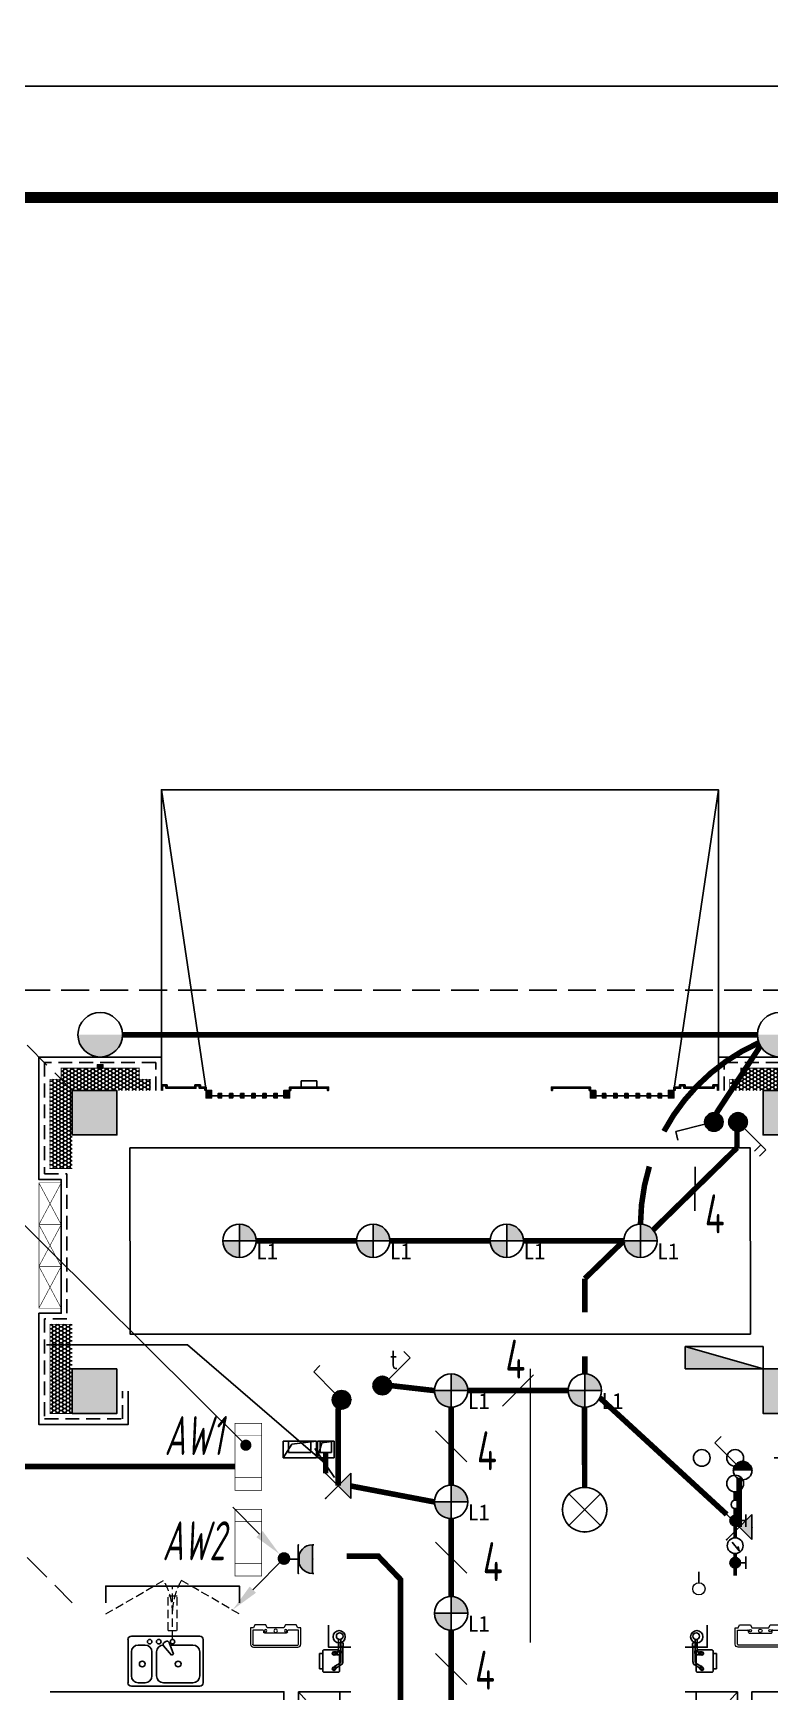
# Model space of a CAD drawing. Extents: x 2803505 to 5851001, y -1372902 to 24339.
# Drawn here: x 2855955 to 2862567, y -881872 to -866979 of the extents above; entities that cross this region are included whole.
import ezdxf
from ezdxf.enums import TextEntityAlignment as Align
from ezdxf.xclip import XClip

# ---------------------------------------------------------------- set-up
doc = ezdxf.new("R2010")
doc.units = 0
doc.header["$LTSCALE"] = 1000
doc.header["$MEASUREMENT"] = 0
doc.header["$XCLIPFRAME"] = 2
for name, pattern in [('DASH', [0.35, 0.25, -0.1]), ('DOTE', [2.42, 2, -0.2, 0.02, -0.2]), ('HIDDEN', [0.375, 0.25, -0.125])]:
    doc.linetypes.add(name, pattern=pattern)
doc.layers.get('0').update_dxf_attribs({"linetype": 'CONTINUOUS'})
for name, color, linetype in [('!!电气', 1, 'CONTINUOUS'), ('A-EQPM-MECH', 191, 'CONTINUOUS'), ('A-标注', 1, 'CONTINUOUS'), ('AH-FURNITURE', 1, 'CONTINUOUS'), ('DIM-照明', 7, 'CONTINUOUS'), ('E-天花灯具', 92, 'CONTINUOUS'), ('E-天花辅助2', 54, 'CONTINUOUS'), ('EQUIP-插座', 3, 'CONTINUOUS'), ('EQUIP-照明', 3, 'CONTINUOUS'), ('EQUIP_消火栓', 7, 'CONTINUOUS'), ('IP-bath&kitchen-JOHNSON', 4, 'CONTINUOUS'), ('LVTRY', 252, 'CONTINUOUS'), ('LWIRE', 4, 'CONTINUOUS'), ('TEL_TEXT', 7, 'CONTINUOUS'), ('VPIPE-中水', 122, 'CONTINUOUS'), ('VPIPE-凝结', 150, 'CONTINUOUS'), ('VPIPE-消防', 1, 'TG_X'), ('VPIPE-给水', 3, 'TG_J'), ('WIRE-动力', 7, 'CONTINUOUS'), ('WIRE-照明', 2, 'CONTINUOUS'), ('修改标示', 212, 'CONTINUOUS'), ('卫生间', 6, 'CONTINUOUS'), ('建筑-排气道', 252, 'CONTINUOUS'), ('污水', 3, 'CONTINUOUS'), ('看线', 185, 'CONTINUOUS'), ('立面', 73, 'CONTINUOUS'), ('立面-看线', 251, 'CONTINUOUS'), ('给水', 4, 'CONTINUOUS'), ('设备', 253, 'CONTINUOUS'), ('铝合金', 144, 'CONTINUOUS')]:
    doc.layers.add(name, color=color, linetype=linetype)
for name, color, linetype, lineweight in [('DOTE', 19, 'DOTE', 9), ('PUB_HATCH', 8, 'CONTINUOUS', 9), ('STAIR', 252, 'CONTINUOUS', 20), ('VPIPE-废水', 31, 'TG_F', 18), ('WINDOW', 146, 'CONTINUOUS', 20), ('图框', 147, 'CONTINUOUS', 20), ('平面-空调室内机', 176, 'CONTINUOUS', 9), ('平面-空调预留孔', 252, 'CONTINUOUS', 15), ('立面-洞口示意', 252, 'CONTINUOUS', 13)]:
    doc.layers.add(name, color=color, linetype=linetype, lineweight=lineweight)
doc.styles.add('_TEL_DIM', font='SIMPLEX', dxfattribs={"width": 0.8, "height": 3.5, "bigfont": 'HZTXT'})
doc.styles.add('DIM_FONT', font='SIMPLEX', dxfattribs={"width": 0.7, "bigfont": 'GBCBIG'})
doc.styles.add('HZTXT', font='gbeitc.shx', dxfattribs={"width": 0.8, "height": 400, "bigfont": 'hztxt.shx'})
doc.styles.get("Standard").update_dxf_attribs({"font": 'gbenor.shx', "bigfont": 'gbcbig.shx'})
doc.styles.add('TG_LINETYPE', font='SIMPLEX', dxfattribs={"width": 0.8, "height": 3, "bigfont": 'HZTXT'})
doc.styles.add('黑体', font='simhei.ttf')
doc.linetypes.add('LED', pattern='A,0.5,-0.2,["LED",Standard,S=0.2,R=0,X=-0.2,Y=-0.1],-0.2', length=0.9)
doc.linetypes.add('TG_F', pattern='A,2,-0.3,["F",TG_LINETYPE,S=0.1,R=0,X=-0.23,Y=-0.15],0', length=2.3)
doc.linetypes.add('TG_J', pattern='A,2,-0.22,["J",TG_LINETYPE,S=0.1,R=0,X=-0.18,Y=-0.15],0', length=2.22)
doc.linetypes.add('TG_X', pattern='A,4,-0.3,["X",TG_LINETYPE,S=0.1,R=0,X=-0.23,Y=-0.15],0', length=4.3)
pattern_1 = [(45, (-879750.0308, -780835.0008), (-2.24506403, 2.24506403), [])]
pattern_2 = [(45, (-691492.517, -939480.5144), (-2.24506403, 2.24506403), [])]
pattern_3 = [(45, (-691392.517, -939480.5153), (-2.24506403, 2.24506403), [])]
pattern_4 = [(45, (-691292.517, -939480.5162), (-2.24506403, 2.24506403), [])]
pattern_5 = [(45, (-691192.517, -939480.517), (-2.24506403, 2.24506403), [])]
pattern_6 = [(45, (-691092.517, -939480.518), (-2.24506403, 2.24506403), [])]
pattern_7 = [(45, (-690992.517, -939480.519), (-2.24506403, 2.24506403), [])]
pattern_8 = [(45, (-691602.5177, -939480.5138), (-2.24506403, 2.24506403), [])]
pattern_9 = [(45, (-690902.5144, -939480.51), (-2.24506403, 2.24506403), [])]
pattern_10 = [(0, (-420517.216, -516416.725), (30.95625, 17.872595), [20.6375, -41.275]), (120, (-420517.216, -516416.725), (-30.9562463, 17.8726014), [20.6375, -41.275]), (60, (-420517.216, -516416.725), (3.7e-06, 35.7451964), [-41.275, 20.6375])]
pattern_11 = [(45, (-691542.282, -939480.3315), (-2.24506403, 2.24506403), [])]

# ---------------------------------------------------------------- blocks, each defined once
blk = doc.blocks.new('A$C74D73064')
at = {"layer": 'DOTE', "color": 252}
blk.add_line((-345, 93137), (-345, 8149), dxfattribs=at)
blk = doc.blocks.new('A$C24015597')
ref = blk.add_blockref('A$C74D73064', (24686, -33858))
XClip(ref).set_block_clipping_path([(-14883.2465648082, 50822.2568892687), (39116.7403027331, 70322.2568880918)])
blk = doc.blocks.new('rtyg7uyhg')
at = {"layer": 'LVTRY'}
for p, q in [((193590, 45458), (193590, 45069)), ((194235, 45489), (193621, 45489)), ((193896, 45430), (193858, 45326)), ((193926, 45440), (193940, 45432)), ((194265, 45069), (194265, 45458)), ((193621, 45131), (193621, 45346)), ((193682, 45407), (193888, 45407)), ((193858, 45326), (193875, 45316)), ((193875, 45316), (193946, 45401)), ((194010, 45346), (194010, 45131)), ((194051, 45131), (194051, 45346)), ((194112, 45407), (194173, 45407)), ((194235, 45346), (194235, 45131)), ((193621, 45039), (194235, 45039)), ((193948, 45069), (193682, 45069)), ((194173, 45069), (194112, 45069))]:
    blk.add_line(p, q, dxfattribs=at)
for centre, radius in [((193866, 45438), 20.5), ((193989, 45438), 20.5), ((194071, 45438), 20.5), ((193815, 45238), 25.6), ((194137, 45238), 25.6)]:
    blk.add_circle(centre, radius, dxfattribs=at)
for centre, radius, start, end in [((193621, 45458), 30.7, 90, 180), ((193916, 45423), 20.5, 60, 159.4623), ((193930, 45414), 20.5, 320.5377, 60), ((194235, 45458), 30.7, 360, 90), ((193682, 45346), 61.4, 90, 180), ((193948, 45346), 61.4, 360, 90), ((194112, 45346), 61.4, 90, 180), ((194173, 45346), 61.4, 360, 90), ((193682, 45131), 61.4, 180, 270), ((193948, 45131), 61.4, 270, 360), ((194112, 45131), 61.4, 180, 270), ((194173, 45131), 61.4, 270, 360), ((193621, 45069), 30.7, 180, 270), ((194235, 45069), 30.7, 270, 360)]:
    blk.add_arc(centre, radius, start, end, dxfattribs=at)
at = {"layer": 'LVTRY', "style": 'DIM_FONT', "width": 0.8, "flags": 9}
for tag in ['YSIZE', 'XSIZE']:
    blk.add_attdef(tag, (193928, 45488), '', height=0.5, rotation=90, dxfattribs=at)
blk = doc.blocks.new('A$C60D053AF')
at = {"layer": 'AH-FURNITURE', "color": 8}
for p, q in [((233, -90), (128, -90)), ((233, -110), (128, -110)), ((193, -71), (328, -71)), ((193, -91), (328, -91)), ((245, -129), (245, -122)), ((265, -129), (265, -122)), ((342, -97), (370, -143)), ((356, -83), (384, -129)), ((255, -281), (255, -251)), ((255, -281), (393, -281)), ((393, -281), (393, -251))]:
    blk.add_line(p, q, dxfattribs=at)
for points in [[(170, -68, 1), (170, -94), (193, -94), (193, -68)], [(234, -251), (414, -251, 0.414214), (424, -241), (424, -111, 0.414214), (414, -101), (234, -101, 0.414214), (224, -111), (224, -241, 0.414214)], [(268, -122), (268, -107, 0.414214), (248, -87), (233, -87), (233, -113), (242, -113), (242, -122)], [(242, -152, 1), (268, -152), (268, -129), (242, -129)], [(384, -161, 1), (402, -143), (386, -127), (368, -145)]]:
    blk.add_lwpolyline(points, format="xyb", close=True, dxfattribs=at)
for centre, radius in [((100, -100), 30), ((255, -152), 15), ((255, -152), 10), ((393, -152), 15), ((393, -152), 10)]:
    blk.add_circle(centre, radius, dxfattribs=at)
for radius in [40, 20]:
    blk.add_arc((328, -111), radius, 45, 90, dxfattribs=at)
blk = doc.blocks.new('A-Kitchen-7')
at = {"layer": 'LVTRY'}
for p, q in [((-519, 780), (-7, 834)), ((-515, 756), (-519, 780)), ((-4, 811), (-515, 756)), ((515, 756), (-515, 756)), ((-515, 756), (-515, 40)), ((-486, 761), (-485, 756)), ((-29, 767), (-112, 756)), ((-29, 767), (-35, 806)), ((-7, 834), (-4, 811)), ((515, 780), (0, 780)), ((0, 756), (0, 780)), ((515, 756), (515, 780)), ((515, 40), (515, 756)), ((-515, 40), (515, 40))]:
    blk.add_line(p, q, dxfattribs=at)
blk.add_lwpolyline([(-469, 40), (-469, 0), (469, 0), (469, 40)], close=True, dxfattribs=at)
blk = doc.blocks.new('FRSDFDGDGDRGDR')
at = {"layer": '平面-空调预留孔', "color": 252}
for p, q in [((699612, 775044), (699612, 775441)), ((699619, 775448), (699746, 775448)), ((699746, 775448), (699746, 775355)), ((699720, 775342), (699720, 775143)), ((699727, 775349), (699740, 775349)), ((699727, 775136), (699740, 775136)), ((699746, 775130), (699746, 775037)), ((699746, 775037), (699619, 775037))]:
    blk.add_line(p, q, dxfattribs=at)
blk.add_lwpolyline([(699766, 775167), (699793, 775154), (699793, 775057), (699766, 775044), (699766, 775018), (699619, 775018, -0.414214), (699593, 775044), (699593, 775441, -0.414214), (699619, 775468), (699766, 775468), (699766, 775441), (699793, 775428), (699793, 775332), (699766, 775318)], format="xyb", close=True, dxfattribs=at)
for centre, radius in [((699740, 775243), 15.8), ((699740, 775332), 10.6), ((699740, 775154), 10.6)]:
    blk.add_circle(centre, radius, dxfattribs=at)
for centre, start, end in [((699619, 775441), 90, 180), ((699740, 775355), 270, 360), ((699727, 775342), 90, 180), ((699727, 775143), 180, 270), ((699740, 775130), 0, 90), ((699619, 775044), 180, 270)]:
    blk.add_arc(centre, 6.6, start, end, dxfattribs=at)
blk = doc.blocks.new('*U153')
h = blk.add_hatch(color=5)
h.set_gradient(color1=(0, 0, 255), rotation=180, tint=1)
h.paths.add_polyline_path([(0, 0), (-6.35, -6.35), (-6.35, -2.159), (-15, -2.159), (-15, 2.159), (-6.35, 2.159), (-6.35, 6.35)])
at = {"color": 0, "linetype": 'Continuous'}
blk.add_lwpolyline([(0, 0), (-6.35, -6.35), (-6.35, -2.159), (-15, -2.159), (-15, 2.159), (-6.35, 2.159), (-6.35, 6.35)], close=True, dxfattribs=at)
blk = doc.blocks.new('GDGDRGDRGRD')
at = {"layer": 'PUB_HATCH'}
blk.add_hatch(color=252, dxfattribs=at).paths.add_polyline_path([(430320, 370174), (430320, 370444), (430180, 370444), (430180, 370429), (430285, 370429), (430305, 370409), (430305, 370209), (430285, 370189), (429965, 370189), (429945, 370209), (429945, 370409), (429965, 370429), (430070, 370429), (430070, 370444), (429930, 370444), (429930, 370174)])
at = {"layer": 'LVTRY', "color": 251}
for p, q in [((430081, 371515), (429865, 371758)), ((430335, 371758), (429865, 371758)), ((429865, 371758), (429865, 370858)), ((430235, 370858), (430235, 371758)), ((430335, 371515), (430081, 371515)), ((430081, 371515), (430081, 371100)), ((429865, 370858), (430081, 371100)), ((430081, 371100), (430335, 371100)), ((429865, 370858), (430335, 370858))]:
    blk.add_line(p, q, dxfattribs=at)
at = {"layer": 'LVTRY'}
for p, q in [((429915, 370948), (429915, 371668)), ((429925, 371678), (430325, 371678)), ((429995, 371628), (429995, 371418)), ((430000, 371628), (430000, 371418)), ((430290, 371638), (430005, 371638)), ((430290, 371633), (430005, 371633)), ((430045, 371658), (430045, 371568)), ((430050, 371658), (430045, 371658)), ((430050, 371568), (430050, 371658)), ((430195, 371418), (430195, 371628)), ((430200, 371418), (430200, 371628)), ((430235, 371668), (430235, 370948)), ((429975, 371526), (430102, 371526)), ((429975, 371521), (429975, 371526)), ((430102, 371521), (429975, 371521)), ((430045, 371568), (430050, 371568)), ((430045, 371388), (430045, 371478)), ((430045, 371478), (430050, 371478)), ((430050, 371478), (430050, 371388)), ((430220, 371526), (430092, 371526)), ((430092, 371526), (430092, 371521)), ((430092, 371521), (430220, 371521)), ((430102, 371526), (430102, 371521)), ((430220, 371521), (430220, 371526)), ((430235, 371100), (430235, 371515)), ((429935, 371358), (429974, 371358)), ((429955, 371339), (429955, 371378)), ((430005, 371413), (430290, 371413)), ((430005, 371408), (430290, 371408)), ((430050, 371388), (430045, 371388)), ((429935, 371258), (429974, 371258)), ((429955, 371239), (429955, 371278)), ((429995, 370988), (429995, 371198)), ((430000, 370988), (430000, 371198)), ((430005, 371208), (430290, 371208)), ((430005, 371203), (430290, 371203)), ((430045, 371228), (430045, 371138)), ((430050, 371228), (430045, 371228)), ((430050, 371138), (430050, 371228)), ((430195, 371198), (430195, 370988)), ((430200, 371198), (430200, 370988)), ((430102, 371096), (429975, 371096)), ((429975, 371096), (429975, 371091)), ((429975, 371091), (430102, 371091)), ((430045, 371138), (430050, 371138)), ((430045, 370958), (430045, 371048)), ((430045, 371048), (430050, 371048)), ((430050, 371048), (430050, 370958)), ((430092, 371091), (430092, 371096)), ((430092, 371096), (430220, 371096)), ((430220, 371091), (430092, 371091)), ((430102, 371091), (430102, 371096)), ((430220, 371096), (430220, 371091)), ((430325, 370938), (429925, 370938)), ((430290, 370983), (430005, 370983)), ((430290, 370978), (430005, 370978)), ((430050, 370958), (430045, 370958))]:
    blk.add_line(p, q, dxfattribs=at)
at = {"layer": 'LVTRY', "color": 252}
for p, q in [((430070, 370429), (430070, 370444)), ((430180, 370429), (430180, 370444))]:
    blk.add_line(p, q, dxfattribs=at)
at = {"layer": 'LVTRY'}
blk.add_lwpolyline([(429609, 370758), (429735, 370758), (429735, 371758), (427635, 371758)], dxfattribs=at)
at = {"layer": 'LVTRY', "color": 252}
for points in [[(430335, 370159), (429915, 370159), (429915, 370459), (430335, 370459)], [(430320, 370174), (429930, 370174), (429930, 370444), (430320, 370444)], [(429965, 370429), (430285, 370429), (430305, 370409), (430305, 370209), (430285, 370189), (429965, 370189), (429945, 370209), (429945, 370409), (429965, 370429)]]:
    blk.add_lwpolyline(points, close=True, dxfattribs=at)
at = {"layer": 'LVTRY'}
for centre, radius in [((430147, 371523), 29.7), ((430147, 371523), 11.7), ((429955, 371358), 17), ((429955, 371258), 17), ((430147, 371093), 29.7), ((430147, 371093), 11.7)]:
    blk.add_circle(centre, radius, dxfattribs=at)
for centre, radius, start, end in [((429925, 371668), 10, 90, 180), ((430005, 371628), 10, 90, 180), ((430005, 371628), 5, 90, 180), ((430190, 371628), 10, 0, 90), ((430190, 371628), 5, 0, 90), ((430225, 371668), 10, 0, 90), ((430047, 371523), 56.7, 2.2742, 87.7258), ((430047, 371523), 52.2, 2.4704, 87.5296), ((430047, 371523), 56.7, 272.2742, 357.7258), ((430047, 371523), 52.2, 272.4704, 357.5296), ((430147, 371523), 56.7, 92.2742, 177.7258), ((430147, 371523), 56.7, 182.2742, 267.7258), ((430147, 371523), 52.2, 92.4704, 177.5296), ((430147, 371523), 52.2, 182.4704, 267.5296), ((430005, 371418), 10, 180, 270), ((430005, 371418), 5, 180, 270), ((430190, 371418), 5, 270, 0), ((430190, 371418), 10, 270, 0), ((430005, 371198), 10, 90, 180), ((430005, 371198), 5, 90, 180), ((430047, 371093), 56.7, 2.2742, 87.7258), ((430047, 371093), 52.2, 2.4704, 87.5296), ((430147, 371093), 56.7, 92.2742, 177.7258), ((430147, 371093), 52.2, 92.4704, 177.5296), ((430190, 371198), 10, 0, 90), ((430190, 371198), 5, 0, 90), ((430047, 371093), 56.7, 272.2742, 357.7258), ((430047, 371093), 52.2, 272.4704, 357.5296), ((430147, 371093), 56.7, 182.2742, 267.7258), ((430147, 371093), 52.2, 182.4704, 267.5296), ((429925, 370948), 10, 180, 270), ((430005, 370988), 10, 180, 270), ((430005, 370988), 5, 180, 270), ((430190, 370988), 5, 270, 0), ((430190, 370988), 10, 270, 0), ((430225, 370948), 10, 270, 0)]:
    blk.add_arc(centre, radius, start, end, dxfattribs=at)
at = {"layer": '立面-洞口示意', "color": 252}
blk.add_lwpolyline([(430335, 370159), (430071, 370253), (429915, 370459)], dxfattribs=at)
at = {"xscale": -1, "rotation": 270}
blk.add_blockref('FRSDFDGDGDRGDR', (-345583, -327434), dxfattribs=at)
at = {"xscale": -1}
blk.add_blockref('rtyg7uyhg', (622600, 326770), dxfattribs=at)
at = {"rotation": 270}
blk.add_blockref('A$C60D053AF', (430335, 372358), dxfattribs=at)
at = {"layer": 'LVTRY', "color": 1, "extrusion": (0, 0, -1), "xscale": -0.7999999999883585, "yscale": 0.7999999999883585, "zscale": -0.7999999999883585}
blk.add_blockref('A-Kitchen-7', (-429197, 370159), dxfattribs=at)
at = {"layer": '建筑-排气道', "xscale": -5, "yscale": 5, "zscale": 5, "rotation": 90}
blk.add_blockref('*U153', (430135, 370491), dxfattribs=at)
blk = doc.blocks.new('A$C2705576B')
at = {"layer": '给水'}
h = blk.add_hatch(color=252, dxfattribs=at)
edge = h.paths.add_edge_path()
edge.add_arc((417, -1741), 47.2, 0, 360)
h = blk.add_hatch(color=252, dxfattribs=at)
edge = h.paths.add_edge_path()
edge.add_arc((795, -1741), 47.2, 0, 360)
at = {"layer": '给水', "color": 252}
for p, q in [((363, -1645), (472, -1645)), ((417, -1741), (417, -1645)), ((601, -1768), (525, -1704)), ((525, -1704), (564, -1715)), ((740, -1645), (849, -1645)), ((795, -1741), (795, -1645))]:
    blk.add_line(p, q, dxfattribs=at)
at = {"layer": '给水', "color": 252, "const_width": 35.4}
for points in [[(499, -1741), (302, -1741)], [(903, -1741), (641, -1741)], [(1053, -1741), (978, -1741)]]:
    blk.add_lwpolyline(points, dxfattribs=at)
at = {"layer": '给水', "color": 252}
for centre, radius in [((417, -1741), 47.2), ((570, -1741), 70.8), ((795, -1741), 47.2), ((941, -1741), 37.5)]:
    blk.add_circle(centre, radius, dxfattribs=at)
blk = doc.blocks.new('dongkong')
at = {"layer": '平面-空调预留孔', "color": 8, "linetype": 'HIDDEN', "ltscale": 0.3}
for p, q in [((-603796, 210900), (-603796, 210431)), ((-603836, 210821), (-603836, 210511)), ((-603836, 210821), (-603756, 210821)), ((-603756, 210821), (-603756, 210511))]:
    blk.add_line(p, q, dxfattribs=at)
blk.add_lwpolyline([(-603756, 210511), (-603836, 210511)], dxfattribs=at)
blk = doc.blocks.new('A$C1F074C3D')
at = {"layer": 'STAIR', "color": 252}
blk.add_line((-1190, 4160), (-1190, 1703), dxfattribs=at)
blk = doc.blocks.new('$TwtSys$00000434')
at = {"color": 252}
for p, q in [((-0.5, 0.5), (-0.5, -0.5)), ((-0.5, -0.5), (0.5, 0.5)), ((0.5, 0.5), (-0.5, 0.5)), ((0.5, -0.5), (0.5, 0.5)), ((-0.5, -0.5), (0.5, -0.5))]:
    blk.add_line(p, q, dxfattribs=at)
blk.add_solid([(0.5, -0.5), (0.5, 0.5), (-0.5, -0.5)], dxfattribs=at)
blk = doc.blocks.new('A$C028C60F5')
at = {"color": 252}
blk.add_lwpolyline([(400, 0), (0, 0), (0, -400), (400, -400)], close=True, dxfattribs=at)
at = {"layer": 'PUB_HATCH', "color": 252}
blk.add_solid([(0, -400), (400, -400), (0, 0), (400, 0)], dxfattribs=at)
blk = doc.blocks.new('A$C7D502F78')
at = {"layer": '修改标示', "ltscale": 2}
blk.add_lwpolyline([(-151, 197), (-11, 197), (-11, 142), (-151, 142)], close=True, dxfattribs=at)
blk = doc.blocks.new('A$C148B7D8E')
at = {"layer": '卫生间', "color": 252, "linetype": 'DASH'}
for p, q in [((7700, 15400), (8600, 14500)), ((7700, 10800), (8600, 9900))]:
    blk.add_line(p, q, dxfattribs=at)
blk.add_lwpolyline([(16100, 14000), (16100, 15400), (7700, 15400), (7700, 10800), (7300, 10800), (7300, 10000), (900, 10000), (900, 9000), (-900, 9000), (-900, -900), (1750, -900), (1750, -2100), (23450, -2100), (23450, -900), (25100, -900)], dxfattribs=at)
blk = doc.blocks.new('A$C3EFA6995')
for p in [(9700, 100), (9700, -2400), (15900, -2400)]:
    blk.add_blockref('A$C028C60F5', p)
at = {"xscale": -1}
blk.add_blockref('A$C028C60F5', (16300, 100), dxfattribs=at)
blk = doc.blocks.new('A$C66B635E3')
at = {"layer": '立面'}
h = blk.add_hatch(dxfattribs=at)
h.set_pattern_fill('ANSI31', color=252, scale=2)
h.set_pattern_definition([(45, (-879550.0308, -779765.5013), (-2.24506403, 2.24506403), [])])
h.paths.add_polyline_path([(8725, 15800), (8775, 15800), (8775, 15830), (8725, 15830)])
h = blk.add_hatch(dxfattribs=at)
h.set_pattern_fill('ANSI31', color=252, scale=2)
h.set_pattern_definition(pattern_11)
h.paths.add_polyline_path([(9300, 15600), (9700, 15600), (9700, 15630), (9650, 15630), (9650, 15650), (9600, 15650), (9600, 15630), (9350, 15630), (9350, 15650), (9300, 15650)])
h.paths.add_polyline_path([(9310, 15600), (9690, 15600), (9690, 15620), (9640, 15620), (9640, 15640), (9610, 15640), (9610, 15620), (9340, 15620), (9340, 15640), (9310, 15640)])
h = blk.add_hatch(dxfattribs=at)
h.set_pattern_fill('ANSI31', color=252, scale=2)
h.set_pattern_definition(pattern_11)
h.paths.add_polyline_path([(14300, 15600), (13900, 15600), (13900, 15630), (13950, 15630), (13950, 15650), (14000, 15650), (14000, 15630), (14250, 15630), (14250, 15650), (14300, 15650)])
h.paths.add_polyline_path([(14290, 15600), (13910, 15600), (13910, 15620), (13960, 15620), (13960, 15640), (13990, 15640), (13990, 15620), (14260, 15620), (14260, 15640), (14290, 15640)])
h = blk.add_hatch(dxfattribs=at)
h.set_pattern_fill('ANSI31', color=252, scale=2)
h.set_pattern_definition(pattern_8)
h.paths.add_polyline_path([(9700, 15600), (9750, 15600), (9750, 15533), (9700, 15533)])
h = blk.add_hatch(dxfattribs=at)
h.set_pattern_fill('ANSI31', color=252, scale=2)
h.set_pattern_definition(pattern_2)
h.paths.add_polyline_path([(9810, 15573), (9840, 15573), (9840, 15533), (9810, 15533)])
h = blk.add_hatch(dxfattribs=at)
h.set_pattern_fill('ANSI31', color=252, scale=2)
h.set_pattern_definition(pattern_3)
h.paths.add_polyline_path([(9910, 15573), (9940, 15573), (9940, 15533), (9910, 15533)])
h = blk.add_hatch(dxfattribs=at)
h.set_pattern_fill('ANSI31', color=252, scale=2)
h.set_pattern_definition(pattern_4)
h.paths.add_polyline_path([(10010, 15573), (10040, 15573), (10040, 15533), (10010, 15533)])
h = blk.add_hatch(dxfattribs=at)
h.set_pattern_fill('ANSI31', color=252, scale=2)
h.set_pattern_definition(pattern_5)
h.paths.add_polyline_path([(10110, 15573), (10140, 15573), (10140, 15533), (10110, 15533)])
h = blk.add_hatch(dxfattribs=at)
h.set_pattern_fill('ANSI31', color=252, scale=2)
h.set_pattern_definition(pattern_6)
h.paths.add_polyline_path([(10210, 15573), (10240, 15573), (10240, 15533), (10210, 15533)])
h = blk.add_hatch(dxfattribs=at)
h.set_pattern_fill('ANSI31', color=252, scale=2)
h.set_pattern_definition(pattern_7)
h.paths.add_polyline_path([(10310, 15573), (10340, 15573), (10340, 15533), (10310, 15533)])
h = blk.add_hatch(dxfattribs=at)
h.set_pattern_fill('ANSI31', color=252, scale=2)
h.set_pattern_definition(pattern_9)
h.paths.add_polyline_path([(10400, 15600), (10450, 15600), (10450, 15533), (10400, 15533)])
h = blk.add_hatch(dxfattribs=at)
h.set_pattern_fill('ANSI31', color=252, scale=2)
h.set_pattern_definition(pattern_1)
edge = h.paths.add_edge_path()
edge.add_line((10450, 15600), (10460, 15600))
edge.add_line((10460, 15600), (10460, 15620))
edge.add_line((10460, 15620), (10790, 15620))
edge.add_line((10790, 15620), (10790, 15600))
edge.add_line((10790, 15600), (10800, 15600))
edge.add_line((10800, 15600), (10800, 15630))
edge.add_line((10800, 15630), (10450, 15630))
edge.add_line((10450, 15630), (10450, 15600))
h = blk.add_hatch(dxfattribs=at)
h.set_pattern_fill('ANSI31', color=252, scale=2)
h.set_pattern_definition(pattern_1)
edge = h.paths.add_edge_path()
edge.add_line((13150, 15600), (13140, 15600))
edge.add_line((13140, 15600), (13140, 15620))
edge.add_line((13140, 15620), (12810, 15620))
edge.add_line((12810, 15620), (12810, 15600))
edge.add_line((12810, 15600), (12800, 15600))
edge.add_line((12800, 15600), (12800, 15630))
edge.add_line((12800, 15630), (13150, 15630))
edge.add_line((13150, 15630), (13150, 15600))
h = blk.add_hatch(dxfattribs=at)
h.set_pattern_fill('ANSI31', color=252, scale=2)
h.set_pattern_definition(pattern_9)
h.paths.add_polyline_path([(13200, 15600), (13150, 15600), (13150, 15533), (13200, 15533)])
h = blk.add_hatch(dxfattribs=at)
h.set_pattern_fill('ANSI31', color=252, scale=2)
h.set_pattern_definition(pattern_7)
h.paths.add_polyline_path([(13290, 15573), (13260, 15573), (13260, 15533), (13290, 15533)])
h = blk.add_hatch(dxfattribs=at)
h.set_pattern_fill('ANSI31', color=252, scale=2)
h.set_pattern_definition(pattern_6)
h.paths.add_polyline_path([(13390, 15573), (13360, 15573), (13360, 15533), (13390, 15533)])
h = blk.add_hatch(dxfattribs=at)
h.set_pattern_fill('ANSI31', color=252, scale=2)
h.set_pattern_definition(pattern_5)
h.paths.add_polyline_path([(13490, 15573), (13460, 15573), (13460, 15533), (13490, 15533)])
h = blk.add_hatch(dxfattribs=at)
h.set_pattern_fill('ANSI31', color=252, scale=2)
h.set_pattern_definition(pattern_4)
h.paths.add_polyline_path([(13590, 15573), (13560, 15573), (13560, 15533), (13590, 15533)])
h = blk.add_hatch(dxfattribs=at)
h.set_pattern_fill('ANSI31', color=252, scale=2)
h.set_pattern_definition(pattern_3)
h.paths.add_polyline_path([(13690, 15573), (13660, 15573), (13660, 15533), (13690, 15533)])
h = blk.add_hatch(dxfattribs=at)
h.set_pattern_fill('ANSI31', color=252, scale=2)
h.set_pattern_definition(pattern_2)
h.paths.add_polyline_path([(13790, 15573), (13760, 15573), (13760, 15533), (13790, 15533)])
h = blk.add_hatch(dxfattribs=at)
h.set_pattern_fill('ANSI31', color=252, scale=2)
h.set_pattern_definition(pattern_8)
h.paths.add_polyline_path([(13900, 15600), (13850, 15600), (13850, 15533), (13900, 15533)])
at = {"layer": '立面-看线'}
h = blk.add_hatch(dxfattribs=at)
h.set_pattern_fill('HONEY', color=252, scale=13)
h.set_pattern_definition(pattern_10)
h.paths.add_polyline_path([(9100, 15700), (9100, 15800), (8400, 15800), (8400, 15700), (8300, 15700), (8300, 14900), (8500, 14900), (8500, 15600), (9199, 15600), (9199, 15700)])
h = blk.add_hatch(dxfattribs=at)
h.set_pattern_fill('HONEY', color=252, scale=13)
h.set_pattern_definition(pattern_10)
h.paths.add_polyline_path([(14500, 15700), (14500, 15800), (15200, 15800), (15200, 15700), (15300, 15700), (15300, 14900), (15100, 14900), (15100, 15600), (14401, 15600), (14401, 15700)])
h = blk.add_hatch(dxfattribs=at)
h.set_pattern_fill('HONEY', color=252, scale=13)
h.set_pattern_definition([(0, (-420616.579, -519516.725), (30.95625, 17.872595), [20.6375, -41.275]), (120, (-420616.579, -519516.725), (-30.9562463, 17.8726014), [20.6375, -41.275]), (60, (-420616.579, -519516.725), (3.7e-06, 35.7451964), [-41.275, 20.6375])])
h.paths.add_polyline_path([(8500, 12900), (8500, 12900), (8500, 13500), (8301, 13500), (8301, 12700), (8500, 12700)])
at = {"color": 252, "const_width": 8}
for points in [[(8500, 14900), (8300, 14900), (8300, 15700), (8400, 15700), (8400, 15800), (8690, 15800), (8690, 15800), (8810, 15800), (8810, 15800), (9100, 15800), (9100, 15700), (9200, 15700), (9200, 15600)], [(15100, 14900), (15300, 14900), (15300, 15700), (15200, 15700), (15200, 15800), (14910, 15800), (14910, 15800), (14790, 15800), (14790, 15800), (14500, 15800), (14500, 15700), (14400, 15700), (14400, 15600)], [(8500, 13500), (8300, 13500), (8300, 12700), (8900, 12700), (8900, 12900)]]:
    blk.add_lwpolyline(points, dxfattribs=at)
at = {"layer": 'A-EQPM-MECH', "color": 252}
for points in [[(9300, 15600), (9300, 18300), (14300, 18300), (14300, 15600)], [(9300, 18300), (9700, 15600)], [(14300, 18300), (13900, 15600)]]:
    blk.add_lwpolyline(points, dxfattribs=at)
at = {"layer": 'IP-bath&kitchen-JOHNSON', "color": 252}
for points in [[(10800, 10800), (10800, 10600), (11000, 10600)], [(14200, 10800), (14200, 10600), (14000, 10600)]]:
    blk.add_lwpolyline(points, dxfattribs=at)
at = {"layer": 'VPIPE-中水', "color": 252, "linetype": 'Continuous'}
for centre in [(10895, 10695), (14105, 10695)]:
    blk.add_circle(centre, 55, dxfattribs=at)
at = {"layer": 'VPIPE-凝结', "color": 252}
blk.add_line((14125, 11180), (14125, 11278), dxfattribs=at)
at = {"layer": 'VPIPE-废水', "color": 252}
blk.add_circle((14125, 11125), 55, dxfattribs=at)
at = {"layer": 'VPIPE-消防', "color": 252, "linetype": 'Continuous'}
blk.add_circle((14150, 12300), 75, dxfattribs=at)
at = {"layer": 'VPIPE-给水', "color": 252, "linetype": 'Continuous'}
for centre in [(14450, 12300), (14450, 12070)]:
    blk.add_circle(centre, 75, dxfattribs=at)
at = {"layer": 'WINDOW', "color": 252, "linetype": 'DASH', "ltscale": 0.3}
for points in [[(8800, 10900), (9320, 11200, -0.131652), (9400, 10900)], [(9998, 10900), (9479, 11200, 0.131652), (9398, 10900)]]:
    blk.add_lwpolyline(points, format="xyb", dxfattribs=at)
at = {"layer": '看线', "color": 252}
for points in [[(9300, 15600), (9300, 15900), (8200, 15900), (8200, 14800), (8400, 14800), (8400, 13600), (8200, 13600), (8200, 12600), (9000, 12600), (9000, 12900)], [(14300, 15600), (14300, 15900), (15400, 15900), (15400, 14800), (15200, 14800), (15200, 13200), (15400, 13200), (15400, 12300), (14800, 12300)]]:
    blk.add_lwpolyline(points, dxfattribs=at)
at = {"layer": '看线', "color": 252, "linetype": 'HIDDEN', "ltscale": 0.5}
for points in [[(9250, 15600), (9250, 15850), (8250, 15850), (8250, 14850), (8450, 14850), (8450, 13550), (8250, 13550), (8250, 12650), (8950, 12650), (8950, 12900)], [(14350, 15600), (14350, 15850), (15350, 15850), (15350, 14850), (15150, 14850), (15150, 13150), (15350, 13150), (15350, 12350), (14800, 12350)]]:
    blk.add_lwpolyline(points, dxfattribs=at)
at = {"layer": '看线', "color": 252, "ltscale": 0.5}
blk.add_lwpolyline([(8800, 11000), (8800, 11150), (10000, 11150), (10000, 11000)], dxfattribs=at)
at = {"layer": '立面', "color": 252}
for p, q in [((9910, 15573), (9940, 15573)), ((9910, 15533), (9910, 15573)), ((9940, 15533), (9910, 15533)), ((9940, 15573), (9940, 15533)), ((13690, 15573), (13660, 15573)), ((13660, 15573), (13660, 15533)), ((13660, 15533), (13690, 15533)), ((13690, 15533), (13690, 15573))]:
    blk.add_line(p, q, dxfattribs=at)
for points in [[(8725, 15800), (8775, 15800), (8775, 15830), (8725, 15830)], [(9700, 15600), (9750, 15600), (9750, 15533), (9700, 15533)], [(10010, 15573), (10040, 15573), (10040, 15533), (10010, 15533)], [(10110, 15573), (10140, 15573), (10140, 15533), (10110, 15533)], [(10210, 15573), (10240, 15573), (10240, 15533), (10210, 15533)], [(10310, 15573), (10340, 15573), (10340, 15533), (10310, 15533)], [(10400, 15600), (10450, 15600), (10450, 15533), (10400, 15533)], [(13200, 15600), (13150, 15600), (13150, 15533), (13200, 15533)], [(13290, 15573), (13260, 15573), (13260, 15533), (13290, 15533)], [(13390, 15573), (13360, 15573), (13360, 15533), (13390, 15533)], [(13490, 15573), (13460, 15573), (13460, 15533), (13490, 15533)], [(13590, 15573), (13560, 15573), (13560, 15533), (13590, 15533)], [(13900, 15600), (13850, 15600), (13850, 15533), (13900, 15533)]]:
    blk.add_lwpolyline(points, close=True, dxfattribs=at)
for points in [[(10450, 15600), (10460, 15600), (10460, 15620), (10790, 15620), (10790, 15600), (10800, 15600), (10800, 15630), (10450, 15630), (10450, 15600)], [(13150, 15600), (13140, 15600), (13140, 15620), (12810, 15620), (12810, 15600), (12800, 15600), (12800, 15630), (13150, 15630), (13150, 15600)]]:
    blk.add_lwpolyline(points, dxfattribs=at)
at = {"layer": '设备', "color": 252, "const_width": 5}
for points in [[(8400, 14395), (8400, 14770), (8200, 14770), (8200, 14395)], [(8400, 14020), (8400, 14395), (8200, 14395), (8200, 14020)], [(8400, 13645), (8400, 14020), (8200, 14020), (8200, 13645)]]:
    blk.add_lwpolyline(points, close=True, dxfattribs=at)
for points in [[(8400, 14770), (8200, 14395)], [(8200, 14770), (8400, 14395)], [(8400, 14395), (8200, 14020)], [(8200, 14395), (8400, 14020)], [(8400, 14020), (8200, 13645)], [(8200, 14020), (8400, 13645)]]:
    blk.add_lwpolyline(points, dxfattribs=at)
at = {"layer": '铝合金', "color": 252}
for p, q in [((9750, 15553), (9810, 15553)), ((9840, 15553), (9910, 15553)), ((9940, 15553), (10010, 15553)), ((10040, 15553), (10110, 15553)), ((10140, 15553), (10210, 15553)), ((10240, 15553), (10310, 15553)), ((10340, 15553), (10400, 15553)), ((13260, 15553), (13200, 15553)), ((13360, 15553), (13290, 15553)), ((13460, 15553), (13390, 15553)), ((13560, 15553), (13490, 15553)), ((13660, 15553), (13590, 15553)), ((13760, 15553), (13690, 15553)), ((13850, 15553), (13790, 15553))]:
    blk.add_line(p, q, dxfattribs=at)
for points in [[(8725, 15800), (8775, 15800), (8775, 15830), (8725, 15830)], [(9700, 15600), (9750, 15600), (9750, 15533), (9700, 15533)], [(9810, 15573), (9840, 15573), (9840, 15533), (9810, 15533)], [(9910, 15573), (9940, 15573), (9940, 15533), (9910, 15533)], [(10010, 15573), (10040, 15573), (10040, 15533), (10010, 15533)], [(10110, 15573), (10140, 15573), (10140, 15533), (10110, 15533)], [(10210, 15573), (10240, 15573), (10240, 15533), (10210, 15533)], [(10310, 15573), (10340, 15573), (10340, 15533), (10310, 15533)], [(10400, 15600), (10450, 15600), (10450, 15533), (10400, 15533)], [(13200, 15600), (13150, 15600), (13150, 15533), (13200, 15533)], [(13290, 15573), (13260, 15573), (13260, 15533), (13290, 15533)], [(13390, 15573), (13360, 15573), (13360, 15533), (13390, 15533)], [(13490, 15573), (13460, 15573), (13460, 15533), (13490, 15533)], [(13590, 15573), (13560, 15573), (13560, 15533), (13590, 15533)], [(13690, 15573), (13660, 15573), (13660, 15533), (13690, 15533)], [(13790, 15573), (13760, 15573), (13760, 15533), (13790, 15533)], [(13900, 15600), (13850, 15600), (13850, 15533), (13900, 15533)]]:
    blk.add_lwpolyline(points, close=True, dxfattribs=at)
for points in [[(9700, 15600), (9700, 15630), (9650, 15630), (9650, 15650), (9600, 15650), (9600, 15630), (9350, 15630), (9350, 15650), (9300, 15650), (9300, 15600)], [(9690, 15600), (9690, 15620), (9640, 15620), (9640, 15640), (9610, 15640), (9610, 15620), (9340, 15620), (9340, 15640), (9310, 15640), (9310, 15600)], [(13900, 15600), (13900, 15630), (13950, 15630), (13950, 15650), (14000, 15650), (14000, 15630), (14250, 15630), (14250, 15650), (14300, 15650), (14300, 15600)], [(13910, 15600), (13910, 15620), (13960, 15620), (13960, 15640), (13990, 15640), (13990, 15620), (14260, 15620), (14260, 15640), (14290, 15640), (14290, 15600)], [(10450, 15600), (10460, 15600), (10460, 15620), (10790, 15620), (10790, 15600), (10800, 15600), (10800, 15630), (10450, 15630), (10450, 15600)], [(13150, 15600), (13140, 15600), (13140, 15620), (12810, 15620), (12810, 15600), (12800, 15600), (12800, 15630), (13150, 15630), (13150, 15600)]]:
    blk.add_lwpolyline(points, dxfattribs=at)
at = {"color": 252}
for name, p in [('A$C148B7D8E', (-100, 1100)), ('A$C3EFA6995', (-1200, 15500)), ('A$C028C60F5', (14700, 15600)), ('A$C1F074C3D', (13800, 8940)), ('GDGDRGDRGRD', (-419335, -361558))]:
    blk.add_blockref(name, p, dxfattribs=at)
at = {"color": 252, "xscale": -1}
blk.add_blockref('GDGDRGDRGRD', (444335, -361558), dxfattribs=at)
at = {"layer": 'EQUIP_消火栓', "color": 252, "xscale": -700, "yscale": 200, "zscale": 700}
blk.add_blockref('$TwtSys$00000434', (14350, 13200), dxfattribs=at)
at = {"layer": '修改标示', "color": 252, "ltscale": 2, "xscale": -1}
blk.add_blockref('A$C7D502F78', (10544, 15488), dxfattribs=at)
at = {"layer": '平面-空调室内机', "color": 252, "ltscale": 0.3, "xscale": -1, "rotation": 180}
blk.add_blockref('dongkong', (613196, 221571), dxfattribs=at)
at = {"layer": '污水', "color": 252, "xscale": -1, "rotation": 269.999999999891}
blk.add_blockref('A$C2705576B', (16191, 10942), dxfattribs=at)
blk = doc.blocks.new('A$C341176C1')
at = {"layer": '设备', "color": 3, "const_width": 5}
blk.add_lwpolyline([(-240, -200), (0, -200), (0, -800), (-240, -800)], close=True, dxfattribs=at)
for points in [[(-240, -312), (0, -312)], [(-240, -688), (0, -688)]]:
    blk.add_lwpolyline(points, dxfattribs=at)
blk = doc.blocks.new('$equip$00001151')
blk.add_circle((0, 0.5), 0.5)
for points in [[(0.433, 0.25), (-0.433, 0.25), (0.5, 0.5), (-0.5, 0.5)], [(0.25, 0.067), (-0.25, 0.067), (0.433, 0.25), (-0.433, 0.25)], [(0, 0), (0, 0), (0.25, 0.067), (-0.25, 0.067)]]:
    blk.add_solid(points)
at = {"flags": 9}
blk.add_attdef('A', (0, 0), '', height=0.00002, dxfattribs=at)
blk = doc.blocks.new('$equip$00001154')
for p, q in [((0, 0.283), (0, -0.283)), ((0, 0.283), (0.566, -0.283)), ((0.566, 0.283), (0, -0.283))]:
    blk.add_line(p, q)
for p in [(0, 0.004), (0.283, 0), (0.566, 0.283), (0.566, -0.283)]:
    blk.add_point(p)
blk.add_solid([(0, -0.283), (0.283, 0), (0, 0.283)])
at = {"layer": 'TEL_TEXT', "style": '_TEL_DIM', "flags": 1}
blk.add_attdef('A', text='', height=0.00002, dxfattribs=at).set_placement((0, 0), align=Align.MIDDLE_CENTER)
blk = doc.blocks.new('$equip$00001213')
for p, q in [((0.147, 0.356), (0.625, 0.833)), ((0.625, 0.833), (0.766, 0.692))]:
    blk.add_line(p, q)
blk.add_circle((0, 0.208), 0.208)
for p in [(0, 0.417), (-0.208, 0.208), (0, 0), (0.208, 0.208)]:
    blk.add_point(p)
for points in [[(0.104, 0.389), (0.104, 0.028), (0, 0.417), (0, 0)], [(0.18, 0.313), (0.18, 0.104), (0.104, 0.389), (0.104, 0.028)], [(0.208, 0.208), (0.208, 0.208), (0.18, 0.313), (0.18, 0.104)]]:
    blk.add_solid(points)
at = {"flags": 9}
blk.add_attdef('A', (0, 0), '', height=0.00002, dxfattribs=at)
blk = doc.blocks.new('$equip$00001237')
for p, q in [((-0.5, 1.05), (-0.5, 1)), ((-0.5, 1), (0.5, 1)), ((0.5, 1.05), (0.5, 1)), ((0.5, 0.5), (-0.5, 0.5)), ((0, 0.5), (0, 0))]:
    blk.add_line(p, q)
blk.add_arc((0, 1), 0.5, 180, 0)
for p in [(0, 1), (-0.5, 0.5), (0, 0), (0.5, 0.5)]:
    blk.add_point(p)
for points in [[(0.433, 0.75), (-0.433, 0.75), (0.5, 1), (-0.5, 1)], [(0.25, 0.567), (-0.25, 0.567), (0.433, 0.75), (-0.433, 0.75)], [(0, 0.5), (0, 0.5), (0.25, 0.567), (-0.25, 0.567)]]:
    blk.add_solid(points)
at = {"flags": 9}
blk.add_attdef('A', (0, 0), '', height=0.00002, dxfattribs=at)
blk = doc.blocks.new('$equip$00001962')
for p, q in [((0.147, 0.356), (0.625, 0.833)), ((0.625, 0.833), (0.766, 0.692))]:
    blk.add_line(p, q)
blk.add_circle((0, 0.208), 0.208)
for p in [(0, 0.417), (-0.208, 0.208), (0, 0), (0.208, 0.208)]:
    blk.add_point(p)
for points in [[(-0.104, 0.389), (0.104, 0.389), (-0.18, 0.313), (0.18, 0.313)], [(0, 0.417), (0, 0.417), (-0.104, 0.389), (0.104, 0.389)], [(-0.18, 0.313), (0.18, 0.313), (-0.208, 0.208), (0.208, 0.208)], [(-0.18, 0.104), (0.18, 0.104), (-0.208, 0.208), (0.208, 0.208)], [(-0.104, 0.028), (0.104, 0.028), (-0.18, 0.104), (0.18, 0.104)], [(0, 0), (0, 0), (-0.104, 0.028), (0.104, 0.028)]]:
    blk.add_solid(points)
at = {"layer": 'TEL_TEXT', "style": '_TEL_DIM', "flags": 1}
blk.add_attdef('A', text='', height=0.00002, dxfattribs=at).set_placement((0, 0), align=Align.MIDDLE_CENTER)
blk = doc.blocks.new('A$C04F44ECC')
at = {"layer": '!!电气'}
for p, q in [((0, 0), (-300, 0)), ((-300, 0), (-300, -300)), ((-250, -200), (-250, 0)), ((0, 0), (-223, -27)), ((-50, 0), (-50, -200)), ((0, -300), (0, 0)), ((-223, -27), (-300, -300)), ((-50, -200), (-250, -200)), ((-300, -300), (0, -300))]:
    blk.add_line(p, q, dxfattribs=at)
blk = doc.blocks.new('$TelecSys$00000078')
for p, q in [((1.15, 1.15), (0.55, 0.55)), ((0.104, 0.104), (0.104, 0.104)), ((-0.104, -0.104), (-0.104, -0.104))]:
    blk.add_line(p, q)
at = {"const_width": 0.142}
blk.add_lwpolyline([(-0.071, 0, 1), (0.071, 0, 1)], format="xyb", close=True, dxfattribs=at)
blk.add_solid([(0.62, 0.48), (0.48, 0.62), (0.1, 0.1)])
at = {"width": 0.8, "flags": 9}
blk.add_attdef('A', (0, 0), '', height=0.00002, dxfattribs=at)
blk = doc.blocks.new('$TelecSys$00000080')
for p, q in [((-0.7, -0.7), (0, 0)), ((0.104, 0.104), (0.104, 0.104)), ((-0.104, -0.104), (-0.104, -0.104))]:
    blk.add_line(p, q)
at = {"const_width": 0.142}
blk.add_lwpolyline([(0.071, 0, 1), (-0.071, 0, 1)], format="xyb", close=True, dxfattribs=at)
blk.add_solid([(-0.63, -0.77), (-0.77, -0.63), (-1.15, -1.15)])
at = {"width": 0.8, "flags": 9}
blk.add_attdef('A', (0, 0), '', height=0.00002, rotation=180, dxfattribs=at)
blk = doc.blocks.new('A$C0A82355E')
at = {"layer": '!!电气'}
for p, q in [((0, 300), (-150, 300)), ((-150, 300), (-150, 0)), ((-27, 223), (-150, 300)), ((0, 0), (0, 300)), ((-100, 50), (-100, 250)), ((-100, 250), (0, 250)), ((0, 0), (-27, 223)), ((-150, 0), (0, 0)), ((0, 50), (-100, 50))]:
    blk.add_line(p, q, dxfattribs=at)
blk = doc.blocks.new('DFADS')
at = {"layer": 'A-标注'}
h = blk.add_hatch(color=251, dxfattribs=at)
h.paths.add_polyline_path([(3405.6, 358.33), (3411.6, 358.33, 0.414214), (3405.6, 364.33)])
h.paths.add_polyline_path([(3399.6, 358.33, 0.414214), (3405.6, 352.33), (3405.6, 358.33)])
at = {"layer": 'A-标注', "color": 92}
for p, q in [((3405.6, 352.33), (3405.6, 364.33)), ((3411.6, 358.33), (3399.6, 358.33))]:
    blk.add_line(p, q, dxfattribs=at)
blk.add_circle((3405.6, 358.33), 6, dxfattribs=at)
at = {"layer": 'A-标注', "color": 3, "style": '黑体'}
blk.add_text('L1', height=5.76, dxfattribs=at).set_placement((3411.58, 351.7))
blk = doc.blocks.new('$equip$00001963')
for p, q in [((0.147, 0.356), (0.625, 0.833)), ((0.625, 0.833), (0.766, 0.692)), ((0.512, 0.72), (0.653, 0.579))]:
    blk.add_line(p, q)
blk.add_circle((0, 0.208), 0.208)
for p in [(0, 0.417), (-0.208, 0.208), (0, 0), (0.208, 0.208)]:
    blk.add_point(p)
for points in [[(-0.104, 0.389), (0.104, 0.389), (-0.18, 0.313), (0.18, 0.313)], [(0, 0.417), (0, 0.417), (-0.104, 0.389), (0.104, 0.389)], [(-0.18, 0.313), (0.18, 0.313), (-0.208, 0.208), (0.208, 0.208)], [(-0.18, 0.104), (0.18, 0.104), (-0.208, 0.208), (0.208, 0.208)], [(-0.104, 0.028), (0.104, 0.028), (-0.18, 0.104), (0.18, 0.104)], [(0, 0), (0, 0), (-0.104, 0.028), (0.104, 0.028)]]:
    blk.add_solid(points)
at = {"layer": 'TEL_TEXT', "style": '_TEL_DIM', "flags": 1}
blk.add_attdef('A', text='', height=0.00002, dxfattribs=at).set_placement((0, 0), align=Align.MIDDLE_CENTER)
blk = doc.blocks.new('$equip$00001822')
for p, q in [((0.147, 0.356), (0.625, 0.833)), ((0.625, 0.833), (0.766, 0.692))]:
    blk.add_line(p, q)
blk.add_circle((0, 0.208), 0.208)
for p in [(0, 0.417), (-0.208, 0.208), (-0.015, 0.001), (0.208, 0.208)]:
    blk.add_point(p)
for points in [[(-0.104, 0.389), (0.104, 0.389), (-0.18, 0.313), (0.18, 0.313)], [(0, 0.417), (0, 0.417), (-0.104, 0.389), (0.104, 0.389)], [(-0.18, 0.313), (0.18, 0.313), (-0.208, 0.208), (0.208, 0.208)], [(-0.18, 0.104), (0.18, 0.104), (-0.208, 0.208), (0.208, 0.208)], [(-0.104, 0.028), (0.104, 0.028), (-0.18, 0.104), (0.18, 0.104)], [(0, 0), (0, 0), (-0.104, 0.028), (0.104, 0.028)]]:
    blk.add_solid(points)
at = {"color": 7, "style": '_TEL_DIM'}
blk.add_attdef('$TEXT$', text='', height=0.4, dxfattribs=at).set_placement((0.581, 0.465), align=Align.MIDDLE_CENTER)
at = {"color": 7, "style": '_TEL_DIM', "flags": 1}
blk.add_attdef('A', text='', height=0.00002, dxfattribs=at).set_placement((0, 0), align=Align.MIDDLE_CENTER)
blk = doc.blocks.new('$TelecSys$00000095')
blk.add_line((0.4, 0.4), (-0.4, -0.4))
at = {"width": 0.8}
blk.add_attdef('N', text='', height=1, dxfattribs=at).set_placement((-0.017, 1.056), align=Align.MIDDLE)
blk = doc.blocks.new('$equip$00002539')
for p, q in [((-0.354, 0.354), (0.354, -0.354)), ((0.354, 0.354), (-0.354, -0.354))]:
    blk.add_line(p, q)
at = {"const_width": 0.032}
blk.add_lwpolyline([(-0.5, 0, 1), (0.5, 0, 1), (-0.5, 0, 0.911406)], format="xyb", dxfattribs=at)
blk.add_circle((0, 0), 0.5)
for p in [(0, 0.5), (-0.5, 0), (0.5, 0), (0, -0.5)]:
    blk.add_point(p)
at = {"color": 7, "style": '_TEL_DIM', "flags": 1}
blk.add_attdef('A', text='', height=0.00002, dxfattribs=at).set_placement((0, 0), align=Align.MIDDLE_CENTER)

msp = doc.modelspace()

# ---------------------------------------------------------------- linework, layer by layer
at = {"layer": '!!电气', "color": 1}
msp.add_line((2857863.8, -879657.6), (2855049.2, -876864.5), dxfattribs=at)
at = {"layer": 'DIM-照明', "color": 4}
msp.add_line((2858483.2, -879686), (2858659.3, -879948.8), dxfattribs=at)
for points in [[(2856073, -878756.5), (2857338.9, -878756.5)], [(2858571.3, -879817.4), (2857338.9, -878756.5)]]:
    msp.add_lwpolyline(points, dxfattribs=at)
at = {"layer": 'DIM-照明', "const_width": 50}
msp.add_lwpolyline([(2857888.8, -879657.6, -1), (2857838.8, -879657.6, -1)], format="xyb", close=True, dxfattribs=at)
at = {"layer": 'E-天花辅助2', "color": 6, "linetype": 'LED', "ltscale": 0.3}
msp.add_lwpolyline([(2856821.2, -876987), (2862390.3, -876987), (2862392.9, -878659.4), (2856823.8, -878659.4)], close=True, dxfattribs=at)
at = {"layer": 'WIRE-动力', "color": 6, "linetype": 'Continuous', "const_width": 50}
msp.add_lwpolyline([(2857766, -879849), (2855155.7, -879849)], dxfattribs=at)
at = {"layer": 'WIRE-动力', "color": 6, "const_width": 50}
msp.add_lwpolyline([(2858769.6, -880654.3), (2859052.7, -880654.3), (2859251.9, -880863.1), (2859251.9, -882316.9)], dxfattribs=at)
at = {"layer": 'WIRE-照明', "linetype": 'Continuous', "const_width": 50}
for points in [[(2856756.2, -875972), (2862464.9, -875972)], [(2858692.7, -880021.9), (2858692.7, -879326.4)], [(2858692.7, -879935.3), (2858692.7, -879926.1)], [(2862292.8, -879962.9), (2862292.8, -879949.4)], [(2862292.8, -880392.4), (2862292.8, -879962.9)]]:
    msp.add_lwpolyline(points, dxfattribs=at)
at = {"layer": 'WIRE-照明', "color": 2, "const_width": 50}
for points in [[(2862468.9, -876043.4, 0.1666908), (2861616.8, -876838.8, 0.1666908)], [(2861485.4, -877155.1, 0.0732003), (2861405.9, -877672.3)]]:
    msp.add_lwpolyline(points, format="xyb", dxfattribs=at)
for points in [[(2862087.3, -876675.1), (2862482.5, -876072)], [(2862272.3, -876838.1), (2862272.3, -876987)], [(2861519.6, -877724.5), (2862272.3, -876987)]]:
    msp.add_lwpolyline(points, dxfattribs=at)
at = {"layer": 'WIRE-照明', "color": 2, "linetype": 'Continuous', "const_width": 50}
for points in [[(2857955.9, -877822.3), (2858855.9, -877822.3)], [(2859155.9, -877822.3), (2860055.9, -877822.3)], [(2860355.9, -877822.3), (2861255.9, -877822.3)], [(2860906, -878162), (2861255.9, -877822.3)], [(2860906, -878463.3), (2860906, -878162)], [(2860906, -879017), (2860906, -878858.2)], [(2859161.5, -879122), (2859556, -879167)], [(2859856, -879167), (2860756, -879167)], [(2859706, -880017), (2859706, -879317)], [(2860904.8, -880036.3), (2860903.7, -879316.2)], [(2861041.1, -879232), (2862179.7, -880279.3)], [(2858579.7, -879908.9), (2858579.7, -879722)], [(2858806, -880023.8), (2859556, -880167)], [(2859706, -881017), (2859706, -880317)], [(2859706, -882017), (2859706, -881317)]]:
    msp.add_lwpolyline(points, dxfattribs=at)
at = {"layer": '图框'}
for points in [[(2833503.5, -808053.6), (2917603.5, -808053.6), (2917603.5, -867453.6), (2833503.5, -867453.6)], [(2833503.5, -867453.6), (2917603.5, -867453.6), (2917603.5, -926853.6), (2833503.5, -926853.6)]]:
    msp.add_lwpolyline(points, close=True, dxfattribs=at)
at = {"layer": '图框', "const_width": 100}
msp.add_lwpolyline([(2916603.5, -925853.6), (2916603.5, -868453.6), (2836003.5, -868453.6), (2836003.5, -925853.6)], close=True, dxfattribs=at)

# ---------------------------------------------------------------- block references
at = {"layer": '!!电气'}
for name, p in [('A$C24015597', (2836003.5, -866453.6)), ('A$C66B635E3', (2847806, -892072))]:
    msp.add_blockref(name, p, dxfattribs=at)
at = {"layer": '!!电气', "color": 2, "rotation": 90}
msp.add_blockref('A$C0A82355E', (2858497.9, -879622), dxfattribs=at)
for p in [(2858006, -879261.8), (2858006, -880032.4)]:
    msp.add_blockref('A$C341176C1', p)
at = {"xscale": 0.5, "yscale": 0.5, "zscale": 0.5}
msp.add_blockref('A$C04F44ECC', (2858656, -879622), dxfattribs=at)
at = {"layer": 'DIM-照明', "color": 2}
ref = msp.add_blockref('$TelecSys$00000095', (2861896, -877355.7), dxfattribs=dict(at, xscale=350, yscale=350, zscale=350, rotation=44.41449874078279))
ref.add_attrib('N', '4', dxfattribs={"layer": '0', "color": 7, "height": 350, "width": 0.8}).set_placement((2862072.8, -877580.2), align=Align.MIDDLE)
ref = msp.add_blockref('$TelecSys$00000095', (2860306, -879167), dxfattribs=dict(at, xscale=350, yscale=350, zscale=350))
ref.add_attrib('N', '4', dxfattribs={"layer": '0', "color": 7, "height": 350, "width": 0.8}).set_placement((2860283.4, -878884.2), align=Align.MIDDLE)
ref = msp.add_blockref('$TelecSys$00000095', (2859706, -879667), dxfattribs=dict(at, xscale=350, yscale=350, zscale=350, rotation=90.00000000003811))
ref.add_attrib('N', '4', dxfattribs={"layer": '0', "color": 7, "height": 350, "width": 0.8}).set_placement((2860027.5, -879707.1), align=Align.MIDDLE)
ref = msp.add_blockref('$TelecSys$00000095', (2859706, -880667), dxfattribs=dict(at, xscale=350, yscale=350, zscale=350, rotation=90))
ref.add_attrib('N', '4', dxfattribs={"layer": '0', "color": 7, "height": 350, "width": 0.8}).set_placement((2860080.4, -880702.8), align=Align.MIDDLE)
ref = msp.add_blockref('$TelecSys$00000095', (2859706, -881667), dxfattribs=dict(at, xscale=350, yscale=350, zscale=350, rotation=90))
ref.add_attrib('N', '4', dxfattribs={"layer": '0', "color": 7, "height": 350, "width": 0.8}).set_placement((2860010.5, -881677.4), align=Align.MIDDLE)
at = {"layer": 'E-天花灯具', "xscale": 25.0000479811577, "yscale": 25.0000479811577, "zscale": 25.0000479811577}
for p in [(2772665.7, -886780.5), (2773865.7, -886780.5), (2775065.7, -886780.5), (2776265.7, -886780.5), (2774565.7, -888125.2), (2774565.7, -888125.2), (2775765.7, -888125.2), (2774565.7, -889125.2), (2774565.7, -890125.2)]:
    msp.add_blockref('DFADS', p, dxfattribs=at)
at = {"layer": 'EQUIP-插座', "color": 2, "xscale": 256, "yscale": 256, "zscale": 256, "rotation": 270.0000000494923}
msp.add_blockref('$equip$00001237', (2858206, -880680.4), dxfattribs=at)
at = {"layer": 'EQUIP-照明', "color": 2, "xscale": 400, "yscale": 400, "zscale": 400}
for p in [(2856556.2, -876172), (2862655.7, -876172)]:
    msp.add_blockref('$equip$00001151', p, dxfattribs=at)
at = {"layer": 'EQUIP-照明', "color": 2}
for name, p, xscale, yscale, zscale, rotation in [('$equip$00001962', (2862136.3, -876798.1), -400, 400, 400, 59.10287132073546), ('$equip$00001963', (2862198.4, -876755.3), 400, 400, 400, 270), ('$equip$00001213', (2862406.5, -879885.3), 400, 400, 400, 90), ('$equip$00001154', (2862406, -880392.4), 399.9999999999999, 399.9999999999999, 399.9999999999999, 180.0000302087114)]:
    msp.add_blockref(name, p, dxfattribs=dict(at, xscale=xscale, yscale=yscale, zscale=zscale, rotation=rotation))
ref = msp.add_blockref('$equip$00001822', (2859006, -879122), dxfattribs=dict(at, xscale=-400, yscale=400, zscale=400, rotation=269.9999999902546))
ref.add_attrib('$TEXT$', 't', dxfattribs={"layer": '0', "color": 7, "height": 160, "style": '_TEL_DIM'}).set_placement((2859191.8, -878889.8), align=Align.MIDDLE_CENTER)
at = {"layer": 'EQUIP-照明', "xscale": 400, "yscale": 400, "zscale": 400}
for name, p, rotation in [('$equip$00001962', (2858806, -879249.7), 89.99999999025464), ('$equip$00001154', (2858806, -880022), 180.0000000022976)]:
    msp.add_blockref(name, p, dxfattribs=dict(at, rotation=rotation))
at = {"layer": 'EQUIP-照明', "color": 6, "xscale": 400, "yscale": 400, "zscale": 400}
msp.add_blockref('$equip$00002539', (2860905.1, -880236.3), dxfattribs=at)
at = {"layer": 'LWIRE', "color": 2, "yscale": 400, "zscale": 400}
for name, xscale in [('$TelecSys$00000078', -400), ('$TelecSys$00000080', 400)]:
    msp.add_blockref(name, (2858206, -880675.1), dxfattribs=dict(at, xscale=xscale))

# ---------------------------------------------------------------- texts
at = {"layer": 'DIM-照明', "color": 7, "style": 'HZTXT', "width": 0.7}
for s, p in [('AW1', (2857134, -879745.9)), ('AW2', (2857115.1, -880690.8))]:
    msp.add_text(s, height=350, dxfattribs=at).set_placement(p)

doc.saveas('drawing.dxf')
